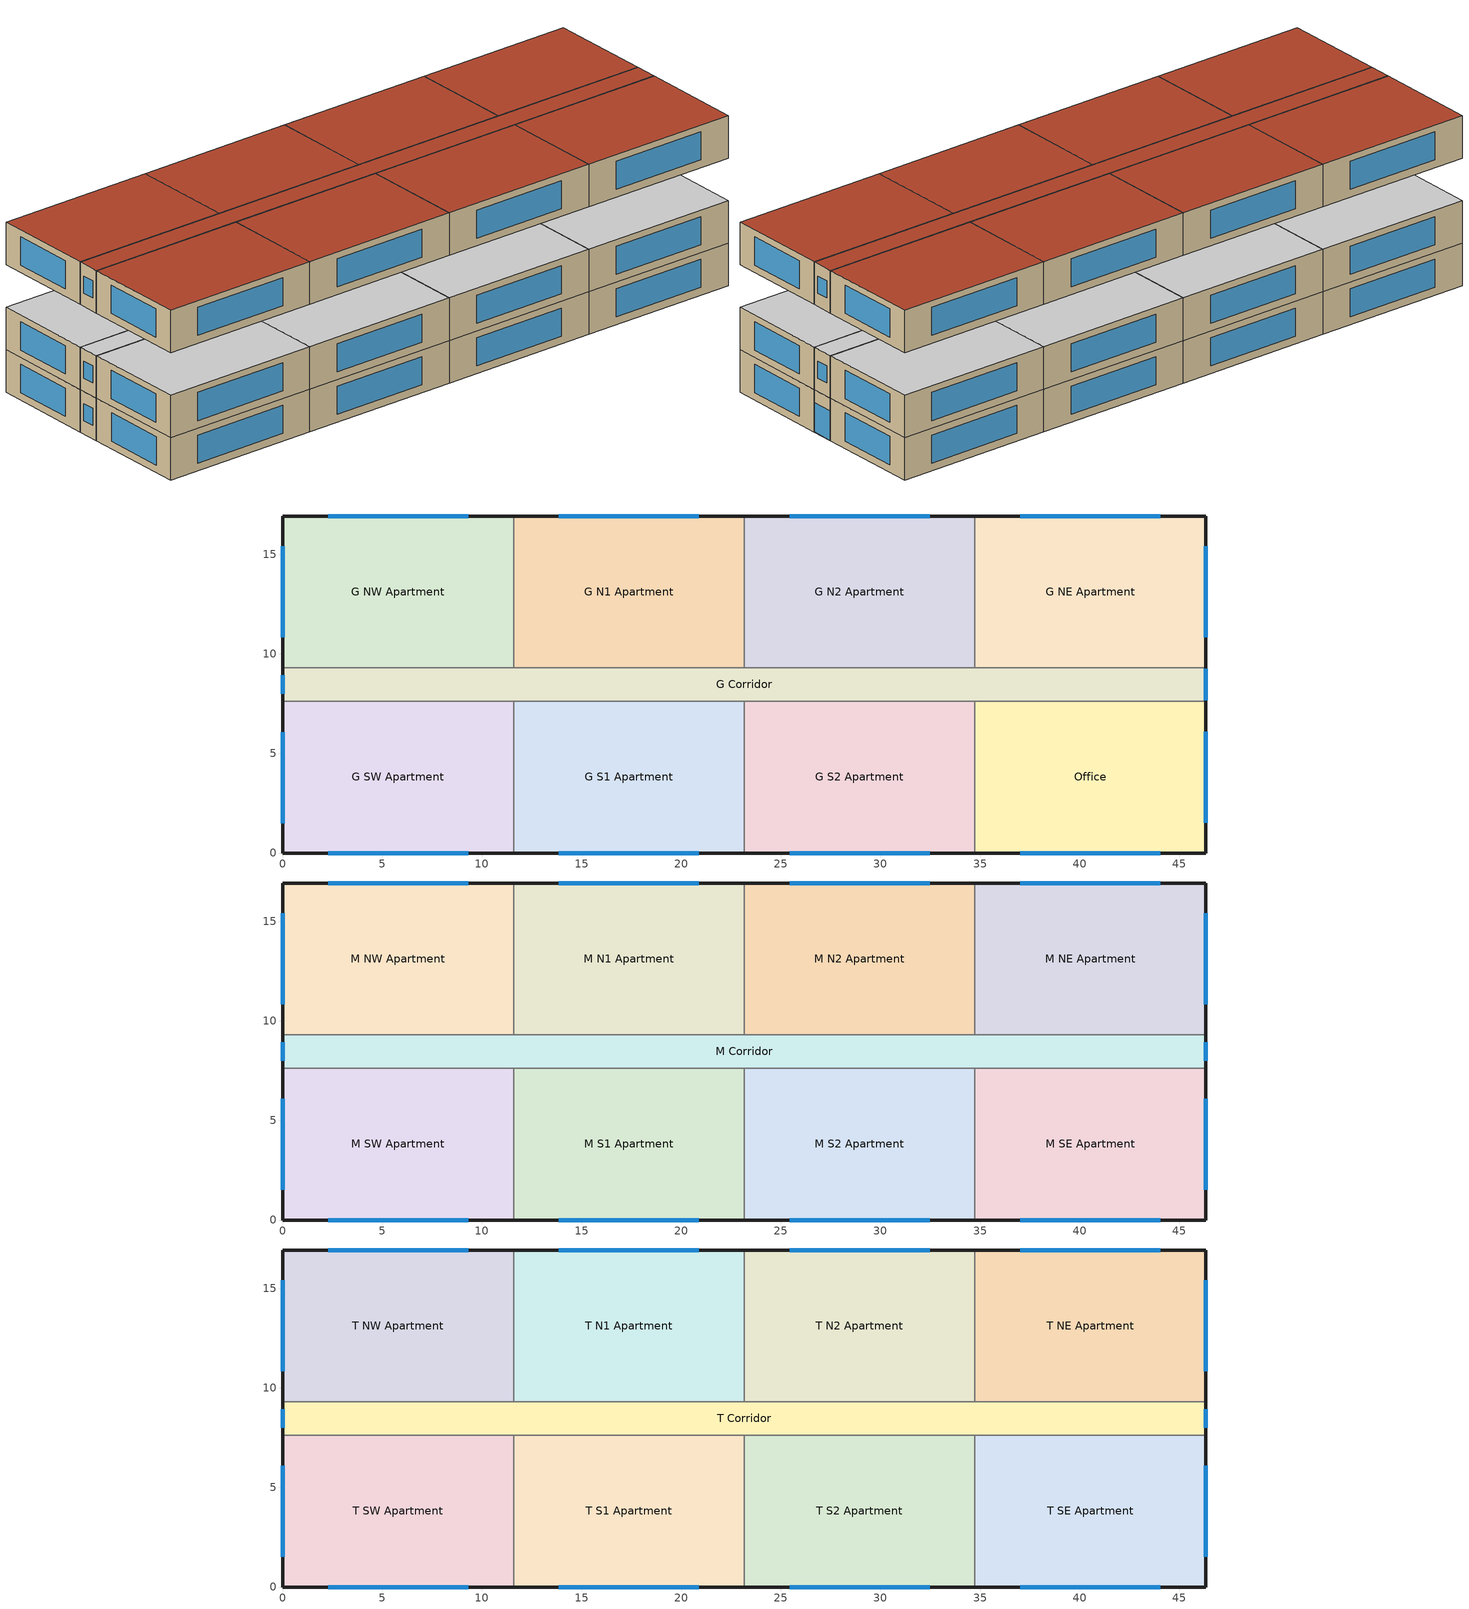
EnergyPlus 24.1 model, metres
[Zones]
G Corridor
 floor ground (ext-slab): 46.33,9.3 46.33,7.62 0,7.62 0,9.3 z0
 wall outside (Mass res Ext Wall): 46.33,7.62 46.33,9.3 / 0,9.3 0,7.62 z0:3.05
 wall to G NW Apartment (int-walls): 11.58,9.3 0,9.3 z0:3.05
 wall to Office (int-walls): 34.75,7.62 46.33,7.62 z0:3.05
 wall to G SW Apartment (int-walls): 0,7.62 11.58,7.62 z0:3.05
 wall to G S1 Apartment (int-walls): 11.58,7.62 23.16,7.62 z0:3.05
 wall to G S2 Apartment (int-walls): 23.16,7.62 34.75,7.62 z0:3.05
 wall to G N1 Apartment (int-walls): 23.16,9.3 11.58,9.3 z0:3.05
 wall to G N2 Apartment (int-walls): 34.75,9.3 23.16,9.3 z0:3.05
 wall to G NE Apartment (int-walls): 46.33,9.3 34.75,9.3 z0:3.05
 window (Window Res Operable): 0,8.91 0,8 z0.95:2.17; 46.33,7.67 46.33,9.25 z0.03:2.13
 ceiling adiabatic (INT-FLOOR-UNDERSIDE): 46.33,7.62 46.33,9.3 0,9.3 0,7.62 z3.05
G N1 Apartment
 floor ground (ext-slab): 23.16,16.92 23.16,9.3 11.58,9.3 11.58,16.92 z0
 wall outside (Mass res Ext Wall): 23.16,16.92 11.58,16.92 z0:3.05
 wall to G N2 Apartment (int-walls): 23.16,9.3 23.16,16.92 z0:3.05
 wall to G NW Apartment (int-walls): 11.58,16.92 11.58,9.3 z0:3.05
 window (Window Res Operable): 20.89,16.92 13.86,16.92 z0.56:2.57
 ceiling adiabatic (INT-FLOOR-UNDERSIDE): 23.16,9.3 23.16,16.92 11.58,16.92 11.58,9.3 z3.05
G N2 Apartment
 floor ground (ext-slab): 34.75,16.92 34.75,9.3 23.16,9.3 23.16,16.92 z0
 wall outside (Mass res Ext Wall): 34.75,16.92 23.16,16.92 z0:3.05
 wall to G NE Apartment (int-walls): 34.75,9.3 34.75,16.92 z0:3.05
 window (Window Res Operable): 32.47,16.92 25.44,16.92 z0.56:2.57
 ceiling adiabatic (INT-FLOOR-UNDERSIDE): 34.75,9.3 34.75,16.92 23.16,16.92 23.16,9.3 z3.05
G NE Apartment
 floor ground (ext-slab): 46.33,16.92 46.33,9.3 34.75,9.3 34.75,16.92 z0
 wall outside (Mass res Ext Wall): 46.33,9.3 46.33,16.92 34.75,16.92 z0:3.05
 window (Window Res Operable): 44.05,16.92 37.02,16.92 z0.56:2.57; 46.33,10.82 46.33,15.39 z0.55:2.58
 ceiling adiabatic (INT-FLOOR-UNDERSIDE): 46.33,9.3 46.33,16.92 34.75,16.92 34.75,9.3 z3.05
G NW Apartment
 floor ground (ext-slab): 11.58,16.92 11.58,9.3 0,9.3 0,16.92 z0
 wall outside (Mass res Ext Wall): 11.58,16.92 0,16.92 0,9.3 z0:3.05
 window (Window Res Operable): 9.31,16.92 2.28,16.92 z0.56:2.57; 0,15.39 0,10.82 z0.55:2.58
 ceiling adiabatic (INT-FLOOR-UNDERSIDE): 11.58,9.3 11.58,16.92 0,16.92 0,9.3 z3.05
G S1 Apartment
 floor ground (ext-slab): 23.16,7.62 23.16,0 11.58,0 11.58,7.62 z0
 wall outside (Mass res Ext Wall): 11.58,0 23.16,0 z0:3.05
 wall to G S2 Apartment (int-walls): 23.16,0 23.16,7.62 z0:3.05
 wall to G SW Apartment (int-walls): 11.58,7.62 11.58,0 z0:3.05
 window (Window Res Operable): 13.86,0 20.89,0 z0.56:2.57
 ceiling adiabatic (INT-FLOOR-UNDERSIDE): 23.16,0 23.16,7.62 11.58,7.62 11.58,0 z3.05
G S2 Apartment
 floor ground (ext-slab): 34.75,7.62 34.75,0 23.16,0 23.16,7.62 z0
 wall outside (Mass res Ext Wall): 23.16,0 34.75,0 z0:3.05
 wall to Office (int-walls): 34.75,0 34.75,7.62 z0:3.05
 window (Window Res Operable): 25.44,0 32.47,0 z0.56:2.57
 ceiling adiabatic (INT-FLOOR-UNDERSIDE): 34.75,0 34.75,7.62 23.16,7.62 23.16,0 z3.05
G SW Apartment
 floor ground (ext-slab): 11.58,7.62 11.58,0 0,0 0,7.62 z0
 wall outside (Mass res Ext Wall): 0,7.62 0,0 11.58,0 z0:3.05
 window (Window Res Operable): 2.28,0 9.31,0 z0.56:2.57; 0,6.06 0,1.48 z0.55:2.58
 ceiling adiabatic (INT-FLOOR-UNDERSIDE): 11.58,0 11.58,7.62 0,7.62 0,0 z3.05
Office
 floor ground (ext-slab): 46.33,7.62 46.33,0 34.75,0 34.75,7.62 z0
 wall outside (Mass res Ext Wall): 34.75,0 46.33,0 46.33,7.62 z0:3.05
 window (Window Res Operable): 37.02,0 44.05,0 z0.56:2.57; 46.33,1.52 46.33,6.1 z0.55:2.58
 ceiling adiabatic (INT-FLOOR-UNDERSIDE): 46.33,0 46.33,7.62 34.75,7.62 34.75,0 z3.05
M Corridor
 floor adiabatic (INT-FLOOR-TOPSIDE): 46.33,9.3 46.33,7.62 0,7.62 0,9.3 z3.05
 wall outside (Mass res Ext Wall): 46.33,7.62 46.33,9.3 / 0,9.3 0,7.62 z3.05:6.1
 wall to M NE Apartment (int-walls): 46.33,9.3 34.75,9.3 z3.05:6.1
 wall to M SW Apartment (int-walls): 0,7.62 11.58,7.62 z3.05:6.1
 wall to M S1 Apartment (int-walls): 11.58,7.62 23.16,7.62 z3.05:6.1
 wall to M S2 Apartment (int-walls): 23.16,7.62 34.75,7.62 z3.05:6.1
 wall to M SE Apartment (int-walls): 34.75,7.62 46.33,7.62 z3.05:6.1
 wall to M NW Apartment (int-walls): 11.58,9.3 0,9.3 z3.05:6.1
 wall to M N1 Apartment (int-walls): 23.16,9.3 11.58,9.3 z3.05:6.1
 wall to M N2 Apartment (int-walls): 34.75,9.3 23.16,9.3 z3.05:6.1
 window (Window Res Operable): 0,8.91 0,8 / 46.33,8 46.33,8.91 z4:5.22
 ceiling adiabatic (INT-FLOOR-UNDERSIDE): 46.33,7.62 46.33,9.3 0,9.3 0,7.62 z6.1
M N1 Apartment
 floor adiabatic (INT-FLOOR-TOPSIDE): 23.16,16.92 23.16,9.3 11.58,9.3 11.58,16.92 z3.05
 wall outside (Mass res Ext Wall): 23.16,16.92 11.58,16.92 z3.05:6.1
 wall to M N2 Apartment (int-walls): 23.16,9.3 23.16,16.92 z3.05:6.1
 wall to M NW Apartment (int-walls): 11.58,16.92 11.58,9.3 z3.05:6.1
 window (Window Res Operable): 20.89,16.92 13.86,16.92 z3.61:5.62
 ceiling adiabatic (INT-FLOOR-UNDERSIDE): 23.16,9.3 23.16,16.92 11.58,16.92 11.58,9.3 z6.1
M N2 Apartment
 floor adiabatic (INT-FLOOR-TOPSIDE): 34.75,16.92 34.75,9.3 23.16,9.3 23.16,16.92 z3.05
 wall outside (Mass res Ext Wall): 34.75,16.92 23.16,16.92 z3.05:6.1
 wall to M NE Apartment (int-walls): 34.75,9.3 34.75,16.92 z3.05:6.1
 window (Window Res Operable): 32.47,16.92 25.44,16.92 z3.61:5.62
 ceiling adiabatic (INT-FLOOR-UNDERSIDE): 34.75,9.3 34.75,16.92 23.16,16.92 23.16,9.3 z6.1
M NE Apartment
 floor adiabatic (INT-FLOOR-TOPSIDE): 46.33,16.92 46.33,9.3 34.75,9.3 34.75,16.92 z3.05
 wall outside (Mass res Ext Wall): 46.33,9.3 46.33,16.92 34.75,16.92 z3.05:6.1
 window (Window Res Operable): 44.05,16.92 37.02,16.92 z3.61:5.62; 46.33,10.82 46.33,15.39 z3.6:5.63
 ceiling adiabatic (INT-FLOOR-UNDERSIDE): 46.33,9.3 46.33,16.92 34.75,16.92 34.75,9.3 z6.1
M NW Apartment
 floor adiabatic (INT-FLOOR-TOPSIDE): 11.58,16.92 11.58,9.3 0,9.3 0,16.92 z3.05
 wall outside (Mass res Ext Wall): 11.58,16.92 0,16.92 0,9.3 z3.05:6.1
 window (Window Res Operable): 9.31,16.92 2.28,16.92 z3.61:5.62; 0,15.39 0,10.82 z3.6:5.63
 ceiling adiabatic (INT-FLOOR-UNDERSIDE): 11.58,9.3 11.58,16.92 0,16.92 0,9.3 z6.1
M S1 Apartment
 floor adiabatic (INT-FLOOR-TOPSIDE): 23.16,7.62 23.16,0 11.58,0 11.58,7.62 z3.05
 wall outside (Mass res Ext Wall): 11.58,0 23.16,0 z3.05:6.1
 wall to M S2 Apartment (int-walls): 23.16,0 23.16,7.62 z3.05:6.1
 wall to M SW Apartment (int-walls): 11.58,7.62 11.58,0 z3.05:6.1
 window (Window Res Operable): 13.86,0 20.89,0 z3.61:5.62
 ceiling adiabatic (INT-FLOOR-UNDERSIDE): 23.16,0 23.16,7.62 11.58,7.62 11.58,0 z6.1
M S2 Apartment
 floor adiabatic (INT-FLOOR-TOPSIDE): 34.75,7.62 34.75,0 23.16,0 23.16,7.62 z3.05
 wall outside (Mass res Ext Wall): 23.16,0 34.75,0 z3.05:6.1
 wall to M SE Apartment (int-walls): 34.75,0 34.75,7.62 z3.05:6.1
 window (Window Res Operable): 25.44,0 32.47,0 z3.61:5.62
 ceiling adiabatic (INT-FLOOR-UNDERSIDE): 34.75,0 34.75,7.62 23.16,7.62 23.16,0 z6.1
M SE Apartment
 floor adiabatic (INT-FLOOR-TOPSIDE): 46.33,7.62 46.33,0 34.75,0 34.75,7.62 z3.05
 wall outside (Mass res Ext Wall): 34.75,0 46.33,0 46.33,7.62 z3.05:6.1
 window (Window Res Operable): 46.33,1.52 46.33,6.1 z3.6:5.63; 37.02,0 44.05,0 z3.61:5.62
 ceiling adiabatic (INT-FLOOR-UNDERSIDE): 46.33,0 46.33,7.62 34.75,7.62 34.75,0 z6.1
M SW Apartment
 floor adiabatic (INT-FLOOR-TOPSIDE): 11.58,7.62 11.58,0 0,0 0,7.62 z3.05
 wall outside (Mass res Ext Wall): 0,7.62 0,0 11.58,0 z3.05:6.1
 window (Window Res Operable): 0,6.1 0,1.52 z3.6:5.63; 2.28,0 9.31,0 z3.61:5.62
 ceiling adiabatic (INT-FLOOR-UNDERSIDE): 11.58,0 11.58,7.62 0,7.62 0,0 z6.1
T Corridor
 floor adiabatic (INT-FLOOR-TOPSIDE): 46.33,9.3 46.33,7.62 0,7.62 0,9.3 z9.14
 wall outside (Mass res Ext Wall): 46.33,7.62 46.33,9.3 / 0,9.3 0,7.62 z9.14:12.19
 wall to T NE Apartment (int-walls): 46.33,9.3 34.75,9.3 z9.14:12.19
 wall to T SW Apartment (int-walls): 0,7.62 11.58,7.62 z9.14:12.19
 wall to T NW Apartment (int-walls): 11.58,9.3 0,9.3 z9.14:12.19
 wall to T N1 Apartment (int-walls): 23.16,9.3 11.58,9.3 z9.14:12.19
 wall to T N2 Apartment (int-walls): 34.75,9.3 23.16,9.3 z9.14:12.19
 wall to T S1 Apartment (int-walls): 11.58,7.62 23.16,7.62 z9.14:12.19
 wall to T S2 Apartment (int-walls): 23.16,7.62 34.75,7.62 z9.14:12.19
 wall to T SE Apartment (int-walls): 34.75,7.62 46.33,7.62 z9.14:12.19
 window (Window Res Operable): 0,8.91 0,8 / 46.33,8 46.33,8.91 z10.1:11.32
 roof outside (IEAD Res Roof): 46.33,7.62 46.33,9.3 0,9.3 0,7.62 z12.19
T N1 Apartment
 floor adiabatic (INT-FLOOR-TOPSIDE): 23.16,16.92 23.16,9.3 11.58,9.3 11.58,16.92 z9.14
 wall outside (Mass res Ext Wall): 23.16,16.92 11.58,16.92 z9.14:12.19
 wall to T N2 Apartment (int-walls): 23.16,9.3 23.16,16.92 z9.14:12.19
 wall to T NW Apartment (int-walls): 11.58,16.92 11.58,9.3 z9.14:12.19
 window (Window Res Operable): 20.89,16.92 13.86,16.92 z9.7:11.71
 roof outside (IEAD Res Roof): 23.16,9.3 23.16,16.92 11.58,16.92 11.58,9.3 z12.19
T N2 Apartment
 floor adiabatic (INT-FLOOR-TOPSIDE): 34.75,16.92 34.75,9.3 23.16,9.3 23.16,16.92 z9.14
 wall outside (Mass res Ext Wall): 34.75,16.92 23.16,16.92 z9.14:12.19
 wall to T NE Apartment (int-walls): 34.75,9.3 34.75,16.92 z9.14:12.19
 window (Window Res Operable): 32.47,16.92 25.44,16.92 z9.7:11.71
 roof outside (IEAD Res Roof): 34.75,9.3 34.75,16.92 23.16,16.92 23.16,9.3 z12.19
T NE Apartment
 floor adiabatic (INT-FLOOR-TOPSIDE): 46.33,16.92 46.33,9.3 34.75,9.3 34.75,16.92 z9.14
 wall outside (Mass res Ext Wall): 46.33,9.3 46.33,16.92 34.75,16.92 z9.14:12.19
 window (Window Res Operable): 44.05,16.92 37.02,16.92 z9.7:11.71; 46.33,10.82 46.33,15.39 z9.69:11.72
 roof outside (IEAD Res Roof): 46.33,9.3 46.33,16.92 34.75,16.92 34.75,9.3 z12.19
T NW Apartment
 floor adiabatic (INT-FLOOR-TOPSIDE): 11.58,16.92 11.58,9.3 0,9.3 0,16.92 z9.14
 wall outside (Mass res Ext Wall): 11.58,16.92 0,16.92 0,9.3 z9.14:12.19
 window (Window Res Operable): 9.31,16.92 2.28,16.92 z9.7:11.71; 0,15.39 0,10.82 z9.69:11.72
 roof outside (IEAD Res Roof): 11.58,9.3 11.58,16.92 0,16.92 0,9.3 z12.19
T S1 Apartment
 floor adiabatic (INT-FLOOR-TOPSIDE): 23.16,7.62 23.16,0 11.58,0 11.58,7.62 z9.14
 wall outside (Mass res Ext Wall): 11.58,0 23.16,0 z9.14:12.19
 wall to T S2 Apartment (int-walls): 23.16,0 23.16,7.62 z9.14:12.19
 wall to T SW Apartment (int-walls): 11.58,7.62 11.58,0 z9.14:12.19
 window (Window Res Operable): 13.86,0 20.89,0 z9.7:11.71
 roof outside (IEAD Res Roof): 23.16,0 23.16,7.62 11.58,7.62 11.58,0 z12.19
T S2 Apartment
 floor adiabatic (INT-FLOOR-TOPSIDE): 34.75,7.62 34.75,0 23.16,0 23.16,7.62 z9.14
 wall outside (Mass res Ext Wall): 23.16,0 34.75,0 z9.14:12.19
 wall to T SE Apartment (int-walls): 34.75,0 34.75,7.62 z9.14:12.19
 window (Window Res Operable): 25.44,0 32.47,0 z9.7:11.71
 roof outside (IEAD Res Roof): 34.75,0 34.75,7.62 23.16,7.62 23.16,0 z12.19
T SE Apartment
 floor adiabatic (INT-FLOOR-TOPSIDE): 46.33,7.62 46.33,0 34.75,0 34.75,7.62 z9.14
 wall outside (Mass res Ext Wall): 34.75,0 46.33,0 46.33,7.62 z9.14:12.19
 window (Window Res Operable): 46.33,1.52 46.33,6.1 z9.69:11.72; 37.02,0 44.05,0 z9.7:11.71
 roof outside (IEAD Res Roof): 46.33,0 46.33,7.62 34.75,7.62 34.75,0 z12.19
T SW Apartment
 floor adiabatic (INT-FLOOR-TOPSIDE): 11.58,7.62 11.58,0 0,0 0,7.62 z9.14
 wall outside (Mass res Ext Wall): 0,7.62 0,0 11.58,0 z9.14:12.19
 window (Window Res Operable): 0,6.1 0,1.52 z9.69:11.72; 2.28,0 9.31,0 z9.7:11.71
 roof outside (IEAD Res Roof): 11.58,0 11.58,7.62 0,7.62 0,0 z12.19
[Building]
Ref Bldg Midrise Apartment Pre1980_v1.3_5.0: North Axis {deg}=0; Terrain=City; Loads Convergence Tolerance Value {W}=0.04; Temperature Convergence Tolerance Value {deltaC}=0.2; Solar Distribution=FullInteriorAndExterior; Maximum Number of Warmup Days=30; Minimum Number of Warmup Days=6
[Site:Location]
USA IL-CHICAGO-OHARE: Latitude {deg}=41.77; Longitude {deg}=-87.75; Time Zone {hr}=-6; Elevation {m}=190
[SizingPeriod:DesignDay] Day of Month=21; Dry-Bulb Temperature Range Modifier Type=DefaultMultipliers; Humidity Condition Type=Wetbulb; Barometric Pressure {Pa}=99063; Rain Indicator=No; Snow Indicator=No; Daylight Saving Time Indicator=No; Solar Model Indicator=ASHRAEClearSky; Begin Environment Reset Mode=FullResetAtBeginEnvironment
Name | Month | Day Type | Maximum Dry-Bulb Temperature {C} | Daily Dry-Bulb Temperature Range {deltaC} | Wetbulb or DewPoint at Maximum Dry-Bulb {C} | Wind Speed {m/s} | Wind Direction {deg} | Sky Clearness
CHICAGO Ann Clg .4% Condns WB=>MDB | 7 | SummerDesignDay | 31.2 | 10.7 | 25.5 | 5.3 | 230 | 1
CHICAGO Ann Htg 99.6% Condns DB | 1 | WinterDesignDay | -20.6 | 0 | -20.6 | 4.9 | 270 | 0
[Site:GroundTemperature:BuildingSurface]
15, 15, 15, 15, 15, 15, 15, 15, 15, 15, 15, 15
[Material] Thermal Absorptance=0.9
Name | Roughness | Thickness {m} | Conductivity {W/m-K} | Density {kg/m3} | Specific Heat {J/kg-K} | Solar Absorptance | Visible Absorptance | Density {kg/m3}   (hollow CMU) | Thickness | Conductivity | Density | Specific Heat
1/2IN Gypsum | Smooth | 0.0127 | 0.16 | 784.9 | 830 | 0.92 | 0.92
6IN CONCRETE HW | Rough | 0.1524 | 1.311 | 2240 | 836.8 | 0.7 | 0.7
HW CONCRETE | Rough | 0.2016 | 1.311 | 2240 | 836.8 | 0.7 | 0.7
IEAD Res Roof Insulation | MediumRough | 0.18 | 0.049 | 265 | 836.8 | 0.7 | 0.7
MAT-CC05 4 HW CONCRETE | Rough | 0.1016 | 1.311 | 2240 | 836.8 | 0.7 | 0.7
Roof Membrane | VeryRough | 0.0095 | 0.16 | 1121.29 | 1460 | 0.7 | 0.7
Std Wood 6inch | MediumSmooth | 0.15 | 0.12 | 540 | 1210 | 0.7 | 0.7
Brick Veneer | MediumRough | 0.1016 | 0.8 | 1920 | 840 | 0.7 | 0.7
CMU_190mm | MediumRough | 0.19 | 0.9 |  | 840 | 0.6 | 0.6 | 800
Res Wall Insulation | MediumRough |  |  |  |  | 0.7 | 0.7 |  | 0.1 | 0.049 | 265 | 836.8
XPS_8inch | MediumRough | 0.2032 | 0.028 | 35 | 1450 | 0.7 | 0.7
[Material:NoMass] Thermal Absorptance=0.9; Solar Absorptance=0.7
Name | Roughness | Thermal Resistance {m2-K/W} | Visible Absorptance
CP02 CARPET PAD | VeryRough | 0.2165 | 0.8
MAT-AIR-WALL | Rough | 0.207949 | 0.7
[WindowMaterial:SimpleGlazingSystem]
Res Operable Assembly Window: U-Factor {W/m2-K}=1.7; Solar Heat Gain Coefficient=0.5
[Construction]
ext-slab: HW CONCRETE, CP02 CARPET PAD
IEAD Res Roof: Roof Membrane, XPS_8inch, IEAD Res Roof Insulation, 6IN CONCRETE HW
INT-FLOOR-TOPSIDE: MAT-CC05 4 HW CONCRETE, CP02 CARPET PAD
INT-FLOOR-UNDERSIDE: CP02 CARPET PAD, MAT-CC05 4 HW CONCRETE
int-walls: 1/2IN Gypsum, 1/2IN Gypsum
InteriorFurnishings: Std Wood 6inch
Mass res Ext Wall: Brick Veneer, XPS_8inch, MAT-AIR-WALL, CMU_190mm, Res Wall Insulation, 1/2IN Gypsum
Window Res Operable: Res Operable Assembly Window
[Space]
Name | Zone
G Corridor Space | G Corridor
G N1 Apartment Space | G N1 Apartment
G N2 Apartment Space | G N2 Apartment
G NE Apartment Space | G NE Apartment
G NW Apartment Space | G NW Apartment
G S1 Apartment Space | G S1 Apartment
G S2 Apartment Space | G S2 Apartment
G SW Apartment Space | G SW Apartment
M Corridor Space | M Corridor
M N1 Apartment Space | M N1 Apartment
M N2 Apartment Space | M N2 Apartment
M NE Apartment Space | M NE Apartment
M NW Apartment Space | M NW Apartment
M S1 Apartment Space | M S1 Apartment
M S2 Apartment Space | M S2 Apartment
M SE Apartment Space | M SE Apartment
M SW Apartment Space | M SW Apartment
Office Space | Office
T Corridor Space | T Corridor
T N1 Apartment Space | T N1 Apartment
T N2 Apartment Space | T N2 Apartment
T NE Apartment Space | T NE Apartment
T NW Apartment Space | T NW Apartment
T S1 Apartment Space | T S1 Apartment
T S2 Apartment Space | T S2 Apartment
T SE Apartment Space | T SE Apartment
T SW Apartment Space | T SW Apartment
[Zone] Part of Total Floor Area=Yes
Name | Multiplier
G Corridor; G N1 Apartment; G N2 Apartment; G NE Apartment; G NW Apartment; G S1 Apartment; G S2 Apartment; G SW Apartment; Office; T Corridor; T N1 Apartment; T N2 Apartment; T NE Apartment; T NW Apartment; T S1 Apartment; T S2 Apartment; T SE Apartment; T SW Apartment | 1
M Corridor; M N1 Apartment; M N2 Apartment; M NE Apartment; M NW Apartment; M S1 Apartment; M S2 Apartment; M SE Apartment; M SW Apartment | 4
[InternalMass] Construction=InteriorFurnishings
Name | Zone or ZoneList | Space or SpaceList | Surface Area {m2}
G Corridor Internal Mass | G Corridor | G Corridor Space | 155.3169
G N1 Apartment Internal Mass | G N1 Apartment | G N1 Apartment Space | 176.4974
G N2 Apartment Internal Mass | G N2 Apartment | G N2 Apartment Space | 176.4974
G NE Apartment Internal Mass | G NE Apartment | G NE Apartment Space | 176.4974
G NW Apartment Internal Mass | G NW Apartment | G NW Apartment Space | 176.4974
G S1 Apartment Internal Mass | G S1 Apartment | G S1 Apartment Space | 176.4974
G S2 Apartment Internal Mass | G S2 Apartment | G S2 Apartment Space | 176.4974
G SW Apartment Internal Mass | G SW Apartment | G SW Apartment Space | 176.4974
M Corridor Internal Mass | M Corridor | M Corridor Space | 155.3169
M N1 Apartment Internal Mass | M N1 Apartment | M N1 Apartment Space | 176.4974
M N2 Apartment Internal Mass | M N2 Apartment | M N2 Apartment Space | 176.4974
M NE Apartment Internal Mass | M NE Apartment | M NE Apartment Space | 176.4974
M NW Apartment Internal Mass | M NW Apartment | M NW Apartment Space | 176.4974
M S1 Apartment Internal Mass | M S1 Apartment | M S1 Apartment Space | 176.4974
M S2 Apartment Internal Mass | M S2 Apartment | M S2 Apartment Space | 176.4974
M SE Apartment Internal Mass | M SE Apartment | M SE Apartment Space | 176.4974
M SW Apartment Internal Mass | M SW Apartment | M SW Apartment Space | 176.4974
Office Internal Mass | Office | Office Space | 176.4974
T Corridor Internal Mass | T Corridor | T Corridor Space | 155.3169
T N1 Apartment Internal Mass | T N1 Apartment | T N1 Apartment Space | 176.4974
T N2 Apartment Internal Mass | T N2 Apartment | T N2 Apartment Space | 176.4974
T NE Apartment Internal Mass | T NE Apartment | T NE Apartment Space | 176.4974
T NW Apartment Internal Mass | T NW Apartment | T NW Apartment Space | 176.4974
T S1 Apartment Internal Mass | T S1 Apartment | T S1 Apartment Space | 176.4974
T S2 Apartment Internal Mass | T S2 Apartment | T S2 Apartment Space | 176.4974
T SE Apartment Internal Mass | T SE Apartment | T SE Apartment Space | 176.4974
T SW Apartment Internal Mass | T SW Apartment | T SW Apartment Space | 176.4974
[People] Number of People Calculation Method=People; Fraction Radiant=0.3; Activity Level Schedule=ACTIVITY_SCH; Enable ASHRAE 55 Comfort Warnings=No; Mean Radiant Temperature Calculation Type=EnclosureAveraged; Work Efficiency Schedule=WORK_EFF_SCH; Clothing Insulation Schedule=CLOTHING_SCH; Air Velocity Schedule=AIR_VELO_SCH; Thermal Comfort Model 1 Type=FANGER
Name | Zone or ZoneList or Space or SpaceList | Number of People Schedule | Number of People
G N1 Apartment People | G N1 Apartment Space | APT_OCC_SCH | 2.5
G N2 Apartment People | G N2 Apartment Space | APT_OCC_SCH | 2.5
G NE Apartment People | G NE Apartment Space | APT_OCC_SCH | 2.5
G NW Apartment People | G NW Apartment Space | APT_OCC_SCH | 2.5
G S1 Apartment People | G S1 Apartment Space | APT_OCC_SCH | 2.5
G S2 Apartment People | G S2 Apartment Space | APT_OCC_SCH | 2.5
G SW Apartment People | G SW Apartment Space | APT_OCC_SCH | 2.5
M N1 Apartment People | M N1 Apartment Space | APT_OCC_SCH | 2.5
M N2 Apartment People | M N2 Apartment Space | APT_OCC_SCH | 2.5
M NE Apartment People | M NE Apartment Space | APT_OCC_SCH | 2.5
M NW Apartment People | M NW Apartment Space | APT_OCC_SCH | 2.5
M S1 Apartment People | M S1 Apartment Space | APT_OCC_SCH | 2.5
M S2 Apartment People | M S2 Apartment Space | APT_OCC_SCH | 2.5
M SE Apartment People | M SE Apartment Space | APT_OCC_SCH | 2.5
M SW Apartment People | M SW Apartment Space | APT_OCC_SCH | 2.5
Office People | Office Space | OFF_OCC_SCH | 2
T N1 Apartment People | T N1 Apartment Space | APT_OCC_SCH | 2.5
T N2 Apartment People | T N2 Apartment Space | APT_OCC_SCH | 2.5
T NE Apartment People | T NE Apartment Space | APT_OCC_SCH | 2.5
T NW Apartment People | T NW Apartment Space | APT_OCC_SCH | 2.5
T S1 Apartment People | T S1 Apartment Space | APT_OCC_SCH | 2.5
T S2 Apartment People | T S2 Apartment Space | APT_OCC_SCH | 2.5
T SE Apartment People | T SE Apartment Space | APT_OCC_SCH | 2.5
T SW Apartment People | T SW Apartment Space | APT_OCC_SCH | 2.5
[Lights] Design Level Calculation Method=Watts/Area; Return Air Fraction=0; Fraction Radiant=0.7; Fraction Visible=0.2; Fraction Replaceable=1; Return Air Fraction Calculated from Plenum Temperature=No
Name | Zone or ZoneList or Space or SpaceList | Schedule | Watts per Floor Area {W/m2}
G Corridor_Lights | G Corridor Space | COR_LIGHT_SCH | 9.9
G N1 Apartment_Lights | G N1 Apartment Space | APT_LIGHT_SCH | 3.88
G N2 Apartment_Lights | G N2 Apartment Space | APT_LIGHT_SCH | 3.88
G NE Apartment_Lights | G NE Apartment Space | APT_LIGHT_SCH | 3.88
G NW Apartment_Lights | G NW Apartment Space | APT_LIGHT_SCH | 3.88
G S1 Apartment_Lights | G S1 Apartment Space | APT_LIGHT_SCH | 3.88
G S2 Apartment_Lights | G S2 Apartment Space | APT_LIGHT_SCH | 3.88
G SW Apartment_Lights | G SW Apartment Space | APT_LIGHT_SCH | 3.88
M Corridor_Lights | M Corridor Space | COR_LIGHT_SCH | 9.9
M N1 Apartment_Lights | M N1 Apartment Space | APT_LIGHT_SCH | 3.88
M N2 Apartment_Lights | M N2 Apartment Space | APT_LIGHT_SCH | 3.88
M NE Apartment_Lights | M NE Apartment Space | APT_LIGHT_SCH | 3.88
M NW Apartment_Lights | M NW Apartment Space | APT_LIGHT_SCH | 3.88
M S1 Apartment_Lights | M S1 Apartment Space | APT_LIGHT_SCH | 3.88
M S2 Apartment_Lights | M S2 Apartment Space | APT_LIGHT_SCH | 3.88
M SE Apartment_Lights | M SE Apartment Space | APT_LIGHT_SCH | 3.88
M SW Apartment_Lights | M SW Apartment Space | APT_LIGHT_SCH | 3.88
Office_Lights | Office Space | OFF_LIGHT_SCH | 21.95
T Corridor_Lights | T Corridor Space | COR_LIGHT_SCH | 9.9
T N1 Apartment_Lights | T N1 Apartment Space | APT_LIGHT_SCH | 3.88
T N2 Apartment_Lights | T N2 Apartment Space | APT_LIGHT_SCH | 3.88
T NE Apartment_Lights | T NE Apartment Space | APT_LIGHT_SCH | 3.88
T NW Apartment_Lights | T NW Apartment Space | APT_LIGHT_SCH | 3.88
T S1 Apartment_Lights | T S1 Apartment Space | APT_LIGHT_SCH | 3.88
T S2 Apartment_Lights | T S2 Apartment Space | APT_LIGHT_SCH | 3.88
T SE Apartment_Lights | T SE Apartment Space | APT_LIGHT_SCH | 3.88
T SW Apartment_Lights | T SW Apartment Space | APT_LIGHT_SCH | 3.88
[ElectricEquipment] Fraction Latent=0
Name | Zone or ZoneList or Space or SpaceList | Schedule | Design Level Calculation Method | Design Level {W} | Fraction Radiant | Fraction Lost | Watts per Floor Area {W/m2}
G Corridor_Elevators_Equip | G Corridor Space | BLDG_ELEVATORS | EquipmentLevel | 16054.9 | 0 | 0.95
G N1 Apartment_PlugMisc_Equip | G N1 Apartment Space | APT_EQP_SCH | Watts/Area |  | 0.5 | 0 | 5.38
G N2 Apartment_PlugMisc_Equip | G N2 Apartment Space | APT_EQP_SCH | Watts/Area |  | 0.5 | 0 | 5.38
G NE Apartment_PlugMisc_Equip | G NE Apartment Space | APT_EQP_SCH | Watts/Area |  | 0.5 | 0 | 5.38
G NW Apartment_PlugMisc_Equip | G NW Apartment Space | APT_EQP_SCH | Watts/Area |  | 0.5 | 0 | 5.38
G S1 Apartment_PlugMisc_Equip | G S1 Apartment Space | APT_EQP_SCH | Watts/Area |  | 0.5 | 0 | 5.38
G S2 Apartment_PlugMisc_Equip | G S2 Apartment Space | APT_EQP_SCH | Watts/Area |  | 0.5 | 0 | 5.38
G SW Apartment_PlugMisc_Equip | G SW Apartment Space | APT_EQP_SCH | Watts/Area |  | 0.5 | 0 | 5.38
M N1 Apartment_PlugMisc_Equip | M N1 Apartment Space | APT_EQP_SCH | Watts/Area |  | 0.5 | 0 | 5.38
M N2 Apartment_PlugMisc_Equip | M N2 Apartment Space | APT_EQP_SCH | Watts/Area |  | 0.5 | 0 | 5.38
M NE Apartment_PlugMisc_Equip | M NE Apartment Space | APT_EQP_SCH | Watts/Area |  | 0.5 | 0 | 5.38
M NW Apartment_PlugMisc_Equip | M NW Apartment Space | APT_EQP_SCH | Watts/Area |  | 0.5 | 0 | 5.38
M S1 Apartment_PlugMisc_Equip | M S1 Apartment Space | APT_EQP_SCH | Watts/Area |  | 0.5 | 0 | 5.38
M S2 Apartment_PlugMisc_Equip | M S2 Apartment Space | APT_EQP_SCH | Watts/Area |  | 0.5 | 0 | 5.38
M SE Apartment_PlugMisc_Equip | M SE Apartment Space | APT_EQP_SCH | Watts/Area |  | 0.5 | 0 | 5.38
M SW Apartment_PlugMisc_Equip | M SW Apartment Space | APT_EQP_SCH | Watts/Area |  | 0.5 | 0 | 5.38
Office_PlugMisc_Equip | Office Space | OFF_EQP_SCH | Watts/Area |  | 0.5 | 0 | 12.9
T N1 Apartment_PlugMisc_Equip | T N1 Apartment Space | APT_EQP_SCH | Watts/Area |  | 0.5 | 0 | 5.38
T N2 Apartment_PlugMisc_Equip | T N2 Apartment Space | APT_EQP_SCH | Watts/Area |  | 0.5 | 0 | 5.38
T NE Apartment_PlugMisc_Equip | T NE Apartment Space | APT_EQP_SCH | Watts/Area |  | 0.5 | 0 | 5.38
T NW Apartment_PlugMisc_Equip | T NW Apartment Space | APT_EQP_SCH | Watts/Area |  | 0.5 | 0 | 5.38
T S1 Apartment_PlugMisc_Equip | T S1 Apartment Space | APT_EQP_SCH | Watts/Area |  | 0.5 | 0 | 5.38
T S2 Apartment_PlugMisc_Equip | T S2 Apartment Space | APT_EQP_SCH | Watts/Area |  | 0.5 | 0 | 5.38
T SE Apartment_PlugMisc_Equip | T SE Apartment Space | APT_EQP_SCH | Watts/Area |  | 0.5 | 0 | 5.38
T SW Apartment_PlugMisc_Equip | T SW Apartment Space | APT_EQP_SCH | Watts/Area |  | 0.5 | 0 | 5.38
[ZoneInfiltration:DesignFlowRate] Design Flow Rate Calculation Method=AirChanges/Hour; Air Changes per Hour {1/hr}=0.4; Constant Term Coefficient=1; Temperature Term Coefficient=0; Velocity Term Coefficient=0; Velocity Squared Term Coefficient=0
Name | Zone or ZoneList or Space or SpaceList | Schedule
G Corridor_Infiltration | G Corridor Space | INFIL_SCH
G N1 Apartment_Infiltration | G N1 Apartment Space | INFIL_SCH
G N2 Apartment_Infiltration | G N2 Apartment Space | INFIL_SCH
G NE Apartment_Infiltration | G NE Apartment Space | INFIL_SCH
G NW Apartment_Infiltration | G NW Apartment Space | INFIL_SCH
G S1 Apartment_Infiltration | G S1 Apartment Space | INFIL_SCH
G S2 Apartment_Infiltration | G S2 Apartment Space | INFIL_SCH
G SW Apartment_Infiltration | G SW Apartment Space | INFIL_SCH
M Corridor_Infiltration | M Corridor Space | INFIL_SCH
M N1 Apartment_Infiltration | M N1 Apartment Space | INFIL_SCH
M N2 Apartment_Infiltration | M N2 Apartment Space | INFIL_SCH
M NE Apartment_Infiltration | M NE Apartment Space | INFIL_SCH
M NW Apartment_Infiltration | M NW Apartment Space | INFIL_SCH
M S1 Apartment_Infiltration | M S1 Apartment Space | INFIL_SCH
M S2 Apartment_Infiltration | M S2 Apartment Space | INFIL_SCH
M SE Apartment_Infiltration | M SE Apartment Space | INFIL_SCH
M SW Apartment_Infiltration | M SW Apartment Space | INFIL_SCH
Office_Infiltration | Office Space | OFFICE_INFIL_SCH
T Corridor_Infiltration | T Corridor Space | INFIL_SCH
T N1 Apartment_Infiltration | T N1 Apartment Space | INFIL_SCH
T N2 Apartment_Infiltration | T N2 Apartment Space | INFIL_SCH
T NE Apartment_Infiltration | T NE Apartment Space | INFIL_SCH
T NW Apartment_Infiltration | T NW Apartment Space | INFIL_SCH
T S1 Apartment_Infiltration | T S1 Apartment Space | INFIL_SCH
T S2 Apartment_Infiltration | T S2 Apartment Space | INFIL_SCH
T SE Apartment_Infiltration | T SE Apartment Space | INFIL_SCH
T SW Apartment_Infiltration | T SW Apartment Space | INFIL_SCH
[Exterior:Lights]
Exterior Facade Lighting: Schedule=ALWAYS_ON; Design Level {W}=6436; Control Option=AstronomicalClock
[DesignSpecification:OutdoorAir] Outdoor Air Method=Sum; Outdoor Air Flow per Zone Floor Area {m3/s-m2}=0; Outdoor Air Flow Air Changes per Hour {1/hr}=0
Name | Outdoor Air Flow per Person {m3/s-person} | Outdoor Air Flow per Zone {m3/s}
SZ DSOA G Corridor; SZ DSOA M Corridor; SZ DSOA T Corridor | 0 | 0
SZ DSOA G N1 Apartment; SZ DSOA G N2 Apartment; SZ DSOA G NE Apartment; SZ DSOA G NW Apartment; SZ DSOA G S1 Apartment; SZ DSOA G S2 Apartment; SZ DSOA G SW Apartment; SZ DSOA M N1 Apartment; SZ DSOA M N2 Apartment; SZ DSOA M NE Apartment; SZ DSOA M NW Apartment; SZ DSOA M S1 Apartment; SZ DSOA M S2 Apartment; SZ DSOA M SE Apartment; SZ DSOA M SW Apartment; SZ DSOA T N1 Apartment; SZ DSOA T N2 Apartment; SZ DSOA T NE Apartment; SZ DSOA T NW Apartment; SZ DSOA T S1 Apartment; SZ DSOA T S2 Apartment; SZ DSOA T SE Apartment; SZ DSOA T SW Apartment | 0 | 0.04248
SZ DSOA Office | 0.01 | 0
[DesignSpecification:OutdoorAir:SpaceList]
Name | Space 1 | Space 1 Design Specification Outdoor Air Object
G Corridor DSOA Space List | G Corridor Space | SZ DSOA G Corridor
G N1 Apartment DSOA Space List | G N1 Apartment Space | SZ DSOA G N1 Apartment
G N2 Apartment DSOA Space List | G N2 Apartment Space | SZ DSOA G N2 Apartment
G NE Apartment DSOA Space List | G NE Apartment Space | SZ DSOA G NE Apartment
G NW Apartment DSOA Space List | G NW Apartment Space | SZ DSOA G NW Apartment
G S1 Apartment DSOA Space List | G S1 Apartment Space | SZ DSOA G S1 Apartment
G S2 Apartment DSOA Space List | G S2 Apartment Space | SZ DSOA G S2 Apartment
G SW Apartment DSOA Space List | G SW Apartment Space | SZ DSOA G SW Apartment
M Corridor DSOA Space List | M Corridor Space | SZ DSOA M Corridor
M N1 Apartment DSOA Space List | M N1 Apartment Space | SZ DSOA M N1 Apartment
M N2 Apartment DSOA Space List | M N2 Apartment Space | SZ DSOA M N2 Apartment
M NE Apartment DSOA Space List | M NE Apartment Space | SZ DSOA M NE Apartment
M NW Apartment DSOA Space List | M NW Apartment Space | SZ DSOA M NW Apartment
M S1 Apartment DSOA Space List | M S1 Apartment Space | SZ DSOA M S1 Apartment
M S2 Apartment DSOA Space List | M S2 Apartment Space | SZ DSOA M S2 Apartment
M SE Apartment DSOA Space List | M SE Apartment Space | SZ DSOA M SE Apartment
M SW Apartment DSOA Space List | M SW Apartment Space | SZ DSOA M SW Apartment
Office DSOA Space List | Office Space | SZ DSOA Office
T Corridor DSOA Space List | T Corridor Space | SZ DSOA T Corridor
T N1 Apartment DSOA Space List | T N1 Apartment Space | SZ DSOA T N1 Apartment
T N2 Apartment DSOA Space List | T N2 Apartment Space | SZ DSOA T N2 Apartment
T NE Apartment DSOA Space List | T NE Apartment Space | SZ DSOA T NE Apartment
T NW Apartment DSOA Space List | T NW Apartment Space | SZ DSOA T NW Apartment
T S1 Apartment DSOA Space List | T S1 Apartment Space | SZ DSOA T S1 Apartment
T S2 Apartment DSOA Space List | T S2 Apartment Space | SZ DSOA T S2 Apartment
T SE Apartment DSOA Space List | T SE Apartment Space | SZ DSOA T SE Apartment
T SW Apartment DSOA Space List | T SW Apartment Space | SZ DSOA T SW Apartment
[Sizing:Zone] Zone Cooling Design Supply Air Temperature Input Method=SupplyAirTemperature; Zone Cooling Design Supply Air Temperature Difference {deltaC}=11.11; Zone Heating Design Supply Air Temperature Input Method=SupplyAirTemperature; Zone Heating Design Supply Air Temperature {C}=40; Zone Heating Design Supply Air Temperature Difference {deltaC}=11.11; Zone Cooling Design Supply Air Humidity Ratio {kgWater/kgDryAir}=0.0085; Zone Heating Design Supply Air Humidity Ratio {kgWater/kgDryAir}=0.008; Cooling Design Air Flow Method=DesignDayWithLimit; Cooling Design Air Flow Rate {m3/s}=0; Cooling Minimum Air Flow per Zone Floor Area {m3/s-m2}=0.000762; Cooling Minimum Air Flow {m3/s}=0; Cooling Minimum Air Flow Fraction=0; Heating Design Air Flow Method=DesignDay; Heating Design Air Flow Rate {m3/s}=0; Heating Maximum Air Flow per Zone Floor Area {m3/s-m2}=0.002032; Heating Maximum Air Flow {m3/s}=0.141576; Heating Maximum Air Flow Fraction=0.3; Account for Dedicated Outdoor Air System=No; Zone Load Sizing Method=Sensible Load Only No Latent Load; Zone Latent Cooling Design Supply Air Humidity Ratio Input Method=HumidityRatioDifference; Zone Cooling Design Supply Air Humidity Ratio Difference {kgWater/kgDryAir}=0.005; Zone Latent Heating Design Supply Air Humidity Ratio Input Method=HumidityRatioDifference; Zone Humidification Design Supply Air Humidity Ratio Difference {kgWater/kgDryAir}=0.005
Name | Zone Cooling Design Supply Air Temperature {C} | Design Specification Outdoor Air Object
G Corridor | 11.1 | G Corridor DSOA Space List
G N1 Apartment | 11.1 | G N1 Apartment DSOA Space List
G N2 Apartment | 11.1 | G N2 Apartment DSOA Space List
G NE Apartment | 11.1 | G NE Apartment DSOA Space List
G NW Apartment | 11.1 | G NW Apartment DSOA Space List
G S1 Apartment | 11.1 | G S1 Apartment DSOA Space List
G S2 Apartment | 11.1 | G S2 Apartment DSOA Space List
G SW Apartment | 11.1 | G SW Apartment DSOA Space List
M Corridor | 11.1 | M Corridor DSOA Space List
M N1 Apartment | 11.1 | M N1 Apartment DSOA Space List
M N2 Apartment | 11.1 | M N2 Apartment DSOA Space List
M NE Apartment | 11.1 | M NE Apartment DSOA Space List
M NW Apartment | 11.1 | M NW Apartment DSOA Space List
M S1 Apartment | 11.1 | M S1 Apartment DSOA Space List
M S2 Apartment | 11.1 | M S2 Apartment DSOA Space List
M SE Apartment | 11.1 | M SE Apartment DSOA Space List
M SW Apartment | 14 | M SW Apartment DSOA Space List
Office | 11.1 | Office DSOA Space List
T Corridor | 11.1 | T Corridor DSOA Space List
T N1 Apartment | 11.1 | T N1 Apartment DSOA Space List
T N2 Apartment | 11.1 | T N2 Apartment DSOA Space List
T NE Apartment | 11.1 | T NE Apartment DSOA Space List
T NW Apartment | 11.1 | T NW Apartment DSOA Space List
T S1 Apartment | 11.1 | T S1 Apartment DSOA Space List
T S2 Apartment | 11.1 | T S2 Apartment DSOA Space List
T SE Apartment | 11.1 | T SE Apartment DSOA Space List
T SW Apartment | 14 | T SW Apartment DSOA Space List
[Sizing:Plant]
HW Loop: Loop Type=Heating; Design Loop Exit Temperature {C}=85; Loop Design Temperature Difference {deltaC}=11; Sizing Option=NonCoincident; Zone Timesteps in Averaging Window=1; Coincident Sizing Factor Mode=None
[ZoneControl:Thermostat] Temperature Difference Between Cutout And Setpoint {deltaC}=0
Name | Zone or ZoneList | Control Type Schedule | Control 1
G Corridor Thermostat | G Corridor | G Corridor Thermostat Schedule | G Corridor DualSPSched
G N1 Apartment Thermostat | G N1 Apartment | G N1 Apartment Thermostat Schedule | G N1 Apartment DualSPSched
G N2 Apartment Thermostat | G N2 Apartment | G N2 Apartment Thermostat Schedule | G N2 Apartment DualSPSched
G NE Apartment Thermostat | G NE Apartment | G NE Apartment Thermostat Schedule | G NE Apartment DualSPSched
G NW Apartment Thermostat | G NW Apartment | G NW Apartment Thermostat Schedule | G NW Apartment DualSPSched
G S1 Apartment Thermostat | G S1 Apartment | G S1 Apartment Thermostat Schedule | G S1 Apartment DualSPSched
G S2 Apartment Thermostat | G S2 Apartment | G S2 Apartment Thermostat Schedule | G S2 Apartment DualSPSched
G SW Apartment Thermostat | G SW Apartment | G SW Apartment Thermostat Schedule | G SW Apartment DualSPSched
M Corridor Thermostat | M Corridor | M Corridor Thermostat Schedule | M Corridor DualSPSched
M N1 Apartment Thermostat | M N1 Apartment | M N1 Apartment Thermostat Schedule | M N1 Apartment DualSPSched
M N2 Apartment Thermostat | M N2 Apartment | M N2 Apartment Thermostat Schedule | M N2 Apartment DualSPSched
M NE Apartment Thermostat | M NE Apartment | M NE Apartment Thermostat Schedule | M NE Apartment DualSPSched
M NW Apartment Thermostat | M NW Apartment | M NW Apartment Thermostat Schedule | M NW Apartment DualSPSched
M S1 Apartment Thermostat | M S1 Apartment | M S1 Apartment Thermostat Schedule | M S1 Apartment DualSPSched
M S2 Apartment Thermostat | M S2 Apartment | M S2 Apartment Thermostat Schedule | M S2 Apartment DualSPSched
M SE Apartment Thermostat | M SE Apartment | M SE Apartment Thermostat Schedule | M SE Apartment DualSPSched
M SW Apartment Thermostat | M SW Apartment | M SW Apartment Thermostat Schedule | M SW Apartment DualSPSched
Office Thermostat | Office | Office Thermostat Schedule | Office DualSPSched
T Corridor Thermostat | T Corridor | T Corridor Thermostat Schedule | T Corridor DualSPSched
T N1 Apartment Thermostat | T N1 Apartment | T N1 Apartment Thermostat Schedule | T N1 Apartment DualSPSched
T N2 Apartment Thermostat | T N2 Apartment | T N2 Apartment Thermostat Schedule | T N2 Apartment DualSPSched
T NE Apartment Thermostat | T NE Apartment | T NE Apartment Thermostat Schedule | T NE Apartment DualSPSched
T NW Apartment Thermostat | T NW Apartment | T NW Apartment Thermostat Schedule | T NW Apartment DualSPSched
T S1 Apartment Thermostat | T S1 Apartment | T S1 Apartment Thermostat Schedule | T S1 Apartment DualSPSched
T S2 Apartment Thermostat | T S2 Apartment | T S2 Apartment Thermostat Schedule | T S2 Apartment DualSPSched
T SE Apartment Thermostat | T SE Apartment | T SE Apartment Thermostat Schedule | T SE Apartment DualSPSched
T SW Apartment Thermostat | T SW Apartment | T SW Apartment Thermostat Schedule | T SW Apartment DualSPSched
[ThermostatSetpoint:DualSetpoint]
Name | Heating Setpoint Temperature Schedule | Cooling Setpoint Temperature Schedule
G Corridor DualSPSched; M Corridor DualSPSched; T Corridor DualSPSched | UnitHeater_HtgSP_Sch | UnitHeater_ClgSP_Sch
G N1 Apartment DualSPSched; G N2 Apartment DualSPSched; G NE Apartment DualSPSched; G NW Apartment DualSPSched; G S1 Apartment DualSPSched; G S2 Apartment DualSPSched; G SW Apartment DualSPSched; M N1 Apartment DualSPSched; M N2 Apartment DualSPSched; M NE Apartment DualSPSched; M NW Apartment DualSPSched; M S1 Apartment DualSPSched; M S2 Apartment DualSPSched; M SE Apartment DualSPSched; M SW Apartment DualSPSched; T N1 Apartment DualSPSched; T N2 Apartment DualSPSched; T NE Apartment DualSPSched; T NW Apartment DualSPSched; T S1 Apartment DualSPSched; T S2 Apartment DualSPSched; T SE Apartment DualSPSched; T SW Apartment DualSPSched | APT_HTGSETP_SCH | APT_CLGSETP_SCH
Office DualSPSched | OFF_HTGSETP_SCH | OFF_CLGSETP_SCH
[ZoneHVAC:IdealLoadsAirSystem] Availability Schedule=Always On Discrete; Maximum Heating Supply Air Temperature {C}=50; Minimum Cooling Supply Air Temperature {C}=13; Maximum Heating Supply Air Humidity Ratio {kgWater/kgDryAir}=0.0156; Minimum Cooling Supply Air Humidity Ratio {kgWater/kgDryAir}=0.0077; Heating Limit=NoLimit; Cooling Limit=NoLimit; Dehumidification Control Type=ConstantSensibleHeatRatio; Cooling Sensible Heat Ratio=0.7; Humidification Control Type=None; Demand Controlled Ventilation Type=None; Outdoor Air Economizer Type=NoEconomizer; Heat Recovery Type=None; Sensible Heat Recovery Effectiveness=0.7; Latent Heat Recovery Effectiveness=0.65
G Corridor; G N1 Apartment; G N2 Apartment; G NE Apartment; G NW Apartment; G S1 Apartment; G S2 Apartment; G SW Apartment; M Corridor; M N1 Apartment; M N2 Apartment; M NE Apartment; M NW Apartment; M S1 Apartment; M S2 Apartment; M SE Apartment; M SW Apartment; Office; T Corridor; T N1 Apartment; T N2 Apartment; T NE Apartment; T NW Apartment; T S1 Apartment; T S2 Apartment; T SE Apartment; T SW Apartment
[Schedule:Compact]
COR_LIGHT_SCH; ALWAYS_ON; INFIL_SCH: Through: 12/31, For: AllDays, Until: 24:00, 1
BLDG_ELEVATORS: Through: 12/31, For: AllDays, Until: 04:00, 0.05, Until: 05:00, 0.1, Until: 06:00, 0.2, Until: 07:00, 0.4, Until: 09:00, 0.5, Until: 10:00, 0.35, Until: 16:00, 0.15, Until: 17:00, 0.35, Until: 19:00, 0.5, Until: 21:00, 0.4, Until: 22:00, 0.3, Until: 23:00, 0.2, Until: 24:00, 0.1
G Corridor Thermostat Schedule; G N1 Apartment Thermostat Schedule; G N2 Apartment Thermostat Schedule; G NE Apartment Thermostat Schedule; G NW Apartment Thermostat Schedule; G S1 Apartment Thermostat Schedule; G S2 Apartment Thermostat Schedule; G SW Apartment Thermostat Schedule; M Corridor Thermostat Schedule; M N1 Apartment Thermostat Schedule; M N2 Apartment Thermostat Schedule; M NE Apartment Thermostat Schedule; M NW Apartment Thermostat Schedule; M S1 Apartment Thermostat Schedule; M S2 Apartment Thermostat Schedule; M SE Apartment Thermostat Schedule; M SW Apartment Thermostat Schedule; Office Thermostat Schedule; T Corridor Thermostat Schedule; T N1 Apartment Thermostat Schedule; T N2 Apartment Thermostat Schedule; T NE Apartment Thermostat Schedule; T NW Apartment Thermostat Schedule; T S1 Apartment Thermostat Schedule; T S2 Apartment Thermostat Schedule; T SE Apartment Thermostat Schedule; T SW Apartment Thermostat Schedule: Through: 12/31, For: AllDays, Until: 24:00, 4
UnitHeater_HtgSP_Sch: THROUGH: 12/31, FOR:AllDays, UNTIL: 24:00, 15.6
UnitHeater_ClgSP_Sch: THROUGH: 12/31, FOR:AllDays, UNTIL: 24:00, 40
APT_LIGHT_SCH: Through: 12/31, For: AllDays, Until: 04:00, 0.067, Until: 05:00, 0.187, Until: 06:00, 0.394, Until: 07:00, 0.44, Until: 08:00, 0.393, Until: 09:00, 0.172, Until: 15:00, 0.119, Until: 16:00, 0.206, Until: 17:00, 0.439, Until: 18:00, 0.616, Until: 19:00, 0.829, Until: 20:00, 0.986, Until: 21:00, 1, Until: 22:00, 0.692, Until: 23:00, 0.384, Until: 24:00, 0.16
APT_OCC_SCH: Through: 12/31, For: AllDays, Until: 7:00, 1, Until: 8:00, 0.85, Until: 9:00, 0.39, Until: 16:00, 0.25, Until: 17:00, 0.3, Until: 18:00, 0.52, Until: 21:00, 0.87, Until: 24:00, 1
ACTIVITY_SCH: Through: 12/31, For: AllDays, Until: 24:00, 120
WORK_EFF_SCH: Through: 12/31, For: AllDays, Until: 24:00, 0
CLOTHING_SCH: Through: 04/30, For: AllDays, Until: 24:00, 1, Through: 09/30, For: AllDays, Until: 24:00, 0.5, Through: 12/31, For: AllDays, Until: 24:00, 1
AIR_VELO_SCH: Through: 12/31, For: AllDays, Until: 24:00, 0.2
APT_EQP_SCH: Through: 12/31, For: AllDays, Until: 1:00, 0.45, Until: 2:00, 0.41, Until: 3:00, 0.39, Until: 5:00, 0.38, Until: 6:00, 0.43, Until: 7:00, 0.54, Until: 8:00, 0.65, Until: 9:00, 0.66, Until: 10:00, 0.67, Until: 11:00, 0.69, Until: 12:00, 0.7, Until: 13:00, 0.69, Until: 14:00, 0.66, Until: 15:00, 0.65, Until: 16:00, 0.68, Until: 17:00, 0.8, Until: 19:00, 1, Until: 20:00, 0.93, Until: 21:00, 0.89, Until: 22:00, 0.85, Until: 23:00, 0.71, Until: 24:00, 0.58
APT_HTGSETP_SCH: THROUGH: 12/31, FOR:AllDays, UNTIL: 24:00, 21.1
APT_CLGSETP_SCH: THROUGH: 12/31, FOR:AllDays, UNTIL: 24:00, 23.9
OFF_LIGHT_SCH: Through: 12/31, For: Weekdays SummerDesignDay, Until: 08:00, 0.18, Until: 12:00, 0.9, Until: 13:00, 0.8, Until: 17:00, 0.9, Until: 24:00, 0.18, For: AllOtherDays, Until: 24:00, 0.18
OFF_OCC_SCH: Through: 12/31, For: Weekdays SummerDesignDay WinterDesignDay, Until: 8:00, 0, Until: 12:00, 1, Until: 13:00, 0.5, Until: 17:00, 1, Until: 24:00, 0, For AllOtherDays, Until: 24:00, 0
OFF_EQP_SCH: Through: 12/31, For: Weekdays SummerDesignDay, Until: 7:00, 0.33, Until: 8:00, 0.5, Until: 12:00, 1, Until: 13:00, 0.94, Until: 17:00, 1, Until: 18:00, 0.5, Until: 24:00, 0.33, For AllOtherDays, Until: 24:00, 0.33
OFF_HTGSETP_SCH: THROUGH: 12/31, FOR:Weekdays WinterDesignDay, UNTIL: 7:00, 15.6, UNTIL: 8:00, 18.3, UNTIL:17:00, 21.1, UNTIL: 18:00, 18.3, UNTIL: 24:00, 15.6, FOR: AllOtherDays, UNTIL: 24:00, 15.6
OFF_CLGSETP_SCH: THROUGH: 12/31, FOR:Weekdays SummerDesignDay, UNTIL: 7:00, 29.4, UNTIL: 8:00, 26.7, UNTIL:17:00, 23.9, UNTIL: 18:00, 26.7, UNTIL: 24:00, 29.4, FOR: AllOtherDays, UNTIL: 24:00, 29.4
OFFICE_INFIL_SCH: Through: 12/31, For: Weekdays, Until: 8:00, 1, Until: 17:00, 0.25, Until: 24:00, 1, For AllOtherDays, Until: 24:00, 1
[Schedule:Constant]
Always On Discrete: Hourly Value=1
